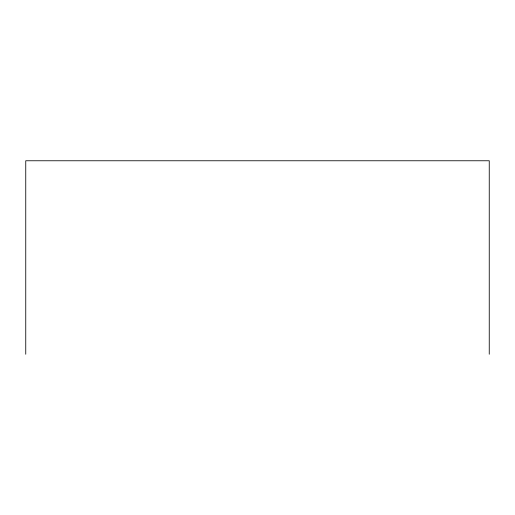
<?xml version="1.0" encoding="UTF-8"?>
<svg xmlns="http://www.w3.org/2000/svg" width="515" height="515" viewBox="0 0 515 515"><rect width="100%" height="100%" fill="white"/><g stroke="black" fill="none" stroke-linecap="round" stroke-linejoin="round"><path stroke-width="0.77" d="M489.25 354.236L489.25 160.764L25.75 160.764L25.75 354.236"/></g></svg>
